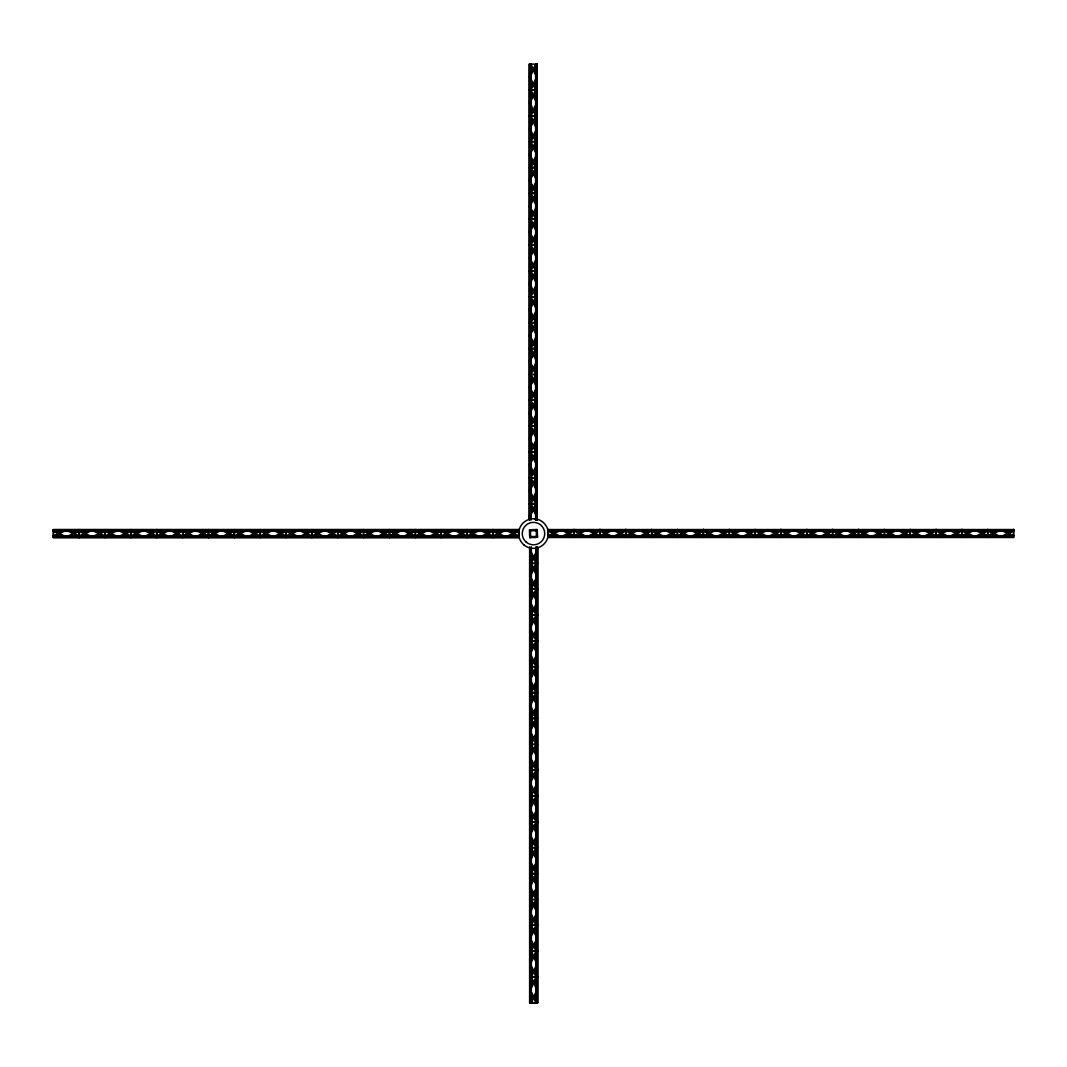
<?xml version="1.0" encoding="UTF-8"?>
<svg xmlns="http://www.w3.org/2000/svg" width="1067" height="1067" viewBox="0 0 1067 1067"><rect width="100%" height="100%" fill="white"/><g stroke="black" fill="none" stroke-linecap="round" stroke-linejoin="round"><path stroke-width="1.5" d="M530.712 74.277L535.634 64.3M530.712 75.637L535.634 65.647M531.033 88.468L536.648 77.064L531.033 65.647M536.648 78.411L531.033 89.815L537.208 89.815M530.712 100.138L535.634 90.148M530.712 101.485L535.634 91.495M531.033 114.329L536.648 102.912L531.033 91.495M531.033 115.676L536.648 104.259M530.712 125.999L535.634 116.01M530.712 127.346L535.634 117.357M531.033 140.177L536.648 128.774L531.033 117.357M536.648 130.121L531.033 141.538L537.208 141.538M530.712 151.847L535.634 141.858M530.712 153.195L535.634 143.218M531.033 166.039L536.648 154.622L531.033 143.218M536.648 155.982L531.033 167.386L537.208 167.386M530.712 177.709L535.634 167.719M530.712 179.056L535.634 169.066M531.033 191.9L536.648 180.483L531.033 169.066M536.648 181.83L531.033 193.247L537.208 193.247M530.712 203.557L535.634 193.58M530.712 204.917L535.634 194.928M531.033 217.748L536.648 206.344L531.033 194.928M536.648 207.692L531.033 219.108L537.208 219.108M530.712 229.418L535.634 219.429M530.712 230.765L535.634 220.776M531.033 243.609L536.648 232.193L531.033 220.776M536.648 233.54L531.033 244.957L537.208 244.957M530.712 255.28L535.634 245.29M530.712 256.627L535.634 246.637M531.033 269.458L536.648 258.054L531.033 246.637M536.648 259.401L531.033 270.818L537.208 270.818M530.712 281.128L535.634 271.138M530.712 282.475L535.634 272.498M531.033 295.319L536.648 283.902L531.033 272.498M531.033 296.666L536.648 285.262M530.712 306.989L535.634 296.999M530.712 308.336L535.634 298.347M531.033 321.18L536.648 309.763L531.033 298.347M536.648 311.111L531.033 322.527L537.208 322.527M530.712 332.837L535.634 322.861M530.712 334.198L535.634 324.208M531.033 347.028L536.648 335.625L531.033 324.208M536.648 336.972L531.033 348.389L537.208 348.389M530.712 358.699L535.634 348.709M530.712 360.046L535.634 350.069M531.033 372.89L536.648 361.473L531.033 350.069M531.033 374.237L536.648 362.82M530.712 384.56L535.634 374.57M530.712 385.907L535.634 375.917M531.033 398.751L536.648 387.334L531.033 375.917M536.648 388.681L531.033 400.098L537.208 400.098M530.712 410.408L535.634 400.418M530.712 411.755L535.634 401.779M531.033 424.599L536.648 413.182L531.033 401.779M536.648 414.543L531.033 425.946L537.208 425.946M530.712 436.27L535.634 426.28M530.712 437.617L535.634 427.627M531.033 450.461L536.648 439.044L531.033 427.627M531.033 451.808L536.648 440.391M530.712 462.118L535.634 452.141M530.712 463.478L535.634 453.488M531.033 476.309L536.648 464.905L531.033 453.488M536.648 466.252L531.033 477.669L537.208 477.669M530.712 487.979L535.634 477.989M530.712 489.326L535.634 479.35M531.033 502.17L536.648 490.753L531.033 479.35M536.648 492.114L531.033 503.517L537.208 503.517M530.712 513.841L535.634 503.851M530.712 515.188L535.634 505.198M535.247 519.469L536.648 516.615L531.033 505.198M531.353 561.802L536.981 550.385L535.567 547.531M531.353 563.149L536.981 551.732M531.046 573.472L535.954 563.483M531.046 574.82L535.954 564.83M531.353 587.65L536.981 576.247L531.353 564.83M531.353 589.011L536.981 577.594M531.046 599.321L535.954 589.331M531.046 600.668L535.954 590.691M531.353 613.512L536.981 602.095L531.353 590.691M531.353 614.859L536.981 603.455M531.046 625.182L535.954 615.192M531.046 626.529L535.954 616.539M531.353 639.373L536.981 627.956L531.353 616.539M531.353 640.72L536.981 629.303M531.046 651.03L535.954 641.054M531.046 652.39L535.954 642.401M531.353 665.221L536.981 653.818L531.353 642.401M531.353 666.582L536.981 655.165M531.046 676.891L535.954 666.902M531.046 678.239L535.954 668.249M531.353 691.083L536.981 679.666L531.353 668.249M531.353 692.43L536.981 681.013M531.046 702.753L535.954 692.763M531.046 704.1L535.954 694.11M531.353 716.931L536.981 705.527L531.353 694.11M531.353 718.291L536.981 706.874M531.046 728.601L535.954 718.611M531.046 729.948L535.954 719.972M531.353 742.792L536.981 731.375L531.353 719.972M531.353 744.139L536.981 732.736M531.046 754.462L535.954 744.473M531.046 755.809L535.954 745.82M531.353 768.653L536.981 757.237L531.353 745.82M531.353 770.001L536.981 758.584M531.046 780.31L535.954 770.334M531.046 781.671L535.954 771.681M531.353 794.502L536.981 783.098L531.353 771.681M531.353 795.862L536.981 784.445M531.046 806.172L535.954 796.182M531.046 807.519L535.954 797.542M531.353 820.363L536.981 808.946L531.353 797.542M531.353 821.71L536.981 810.293M531.046 832.033L535.954 822.043M531.046 833.38L535.954 823.391M531.353 846.224L536.981 834.807L531.353 823.391M531.353 847.571L536.981 836.155M531.046 857.881L535.954 847.892M531.046 859.228L535.954 849.252M531.353 872.072L536.981 860.656L531.353 849.252M531.353 873.42L536.981 862.016M531.046 883.743L535.954 873.753M531.046 885.09L535.954 875.1M531.353 897.934L536.981 886.517L531.353 875.1M531.353 899.281L536.981 887.864M531.046 909.591L535.954 899.614M531.046 910.951L535.954 900.961M531.353 923.782L536.981 912.378L531.353 900.961M531.353 925.142L536.981 913.725M531.046 935.452L535.954 925.462M531.046 936.799L535.954 926.823M531.353 949.643L536.981 938.226L531.353 926.823M531.353 950.99L536.981 939.587M531.046 961.314L535.954 951.324M531.046 962.661L535.954 952.671M531.353 975.505L536.981 964.088L531.353 952.671M531.353 976.852L536.981 965.435M531.046 987.162L535.954 977.185M531.046 988.522L535.954 978.532M531.353 1001.353L536.981 989.936L531.353 978.532M531.353 1002.7L536.981 991.296M53.51 535.887L64.927 529.912M54.87 535.887L66.274 530.259L77.691 535.887M67.701 536.194L77.691 531.286M69.062 536.194L79.038 531.286M80.719 535.887L92.135 530.259L103.552 535.887M93.563 536.194L103.552 531.286M94.91 536.194L104.899 531.286M106.58 535.887L117.997 530.259L129.4 535.887M119.411 536.194L129.4 531.286M120.771 536.194L130.761 531.286M132.428 535.887L143.845 530.259L155.262 535.887M145.272 536.194L155.262 531.286M146.619 536.194L156.609 531.286M158.289 535.887L169.706 530.259L181.11 535.887M171.133 536.194L181.11 531.286M172.481 536.194L182.47 531.286M184.151 535.887L195.554 530.259L206.971 535.887M196.982 536.194L206.971 531.286M198.342 536.194L208.318 531.286M209.999 535.887L221.416 530.259L232.833 535.887M222.843 536.194L232.833 531.286M224.19 536.194L234.18 531.286M245.917 530.259L234.513 535.887L234.513 529.699M235.86 535.887L247.277 530.259L258.681 535.887M248.704 536.194L258.681 531.286M250.051 536.194L260.041 531.286M261.708 535.887L273.125 530.259L284.542 535.887M274.552 536.194L284.542 531.286M275.9 536.194L285.889 531.286M286.223 535.887L297.64 529.912M287.57 535.887L298.987 530.259L310.404 535.887M300.414 536.194L310.404 531.286M301.761 536.194L311.751 531.286M313.431 535.887L324.835 530.259L336.252 535.887M326.262 536.194L336.252 531.286M327.622 536.194L337.599 531.286M349.349 530.259L337.932 535.887L337.932 529.699M339.279 535.887L350.696 530.259L362.113 535.887M352.123 536.194L362.113 531.286M353.47 536.194L363.46 531.286M363.794 535.887L375.197 529.912M365.141 535.887L376.558 530.259L387.961 535.887M377.985 536.194L387.961 531.286M379.332 536.194L389.322 531.286M391.002 535.887L402.406 530.259L413.823 535.887M403.833 536.194L413.823 531.286M405.18 536.194L415.17 531.286M416.85 535.887L428.267 530.259L439.684 535.887M429.694 536.194L439.684 531.286M431.041 536.194L441.031 531.286M441.351 535.887L452.768 530.259M442.712 535.887L454.115 530.259L465.532 535.887M455.542 536.194L465.532 531.286M456.903 536.194L466.879 531.286M468.56 535.887L479.977 530.259L491.394 535.887M481.404 536.194L491.394 531.286M482.751 536.194L492.741 531.286M494.421 535.887L505.838 530.259L517.242 535.887M507.265 536.194L517.242 531.286M508.612 536.194L518.602 531.286M548.398 535.714L559.815 529.752M549.758 535.714L561.162 530.099L572.579 535.714M562.589 536.034L572.579 531.113M563.95 536.034L573.926 531.113M574.259 535.714L585.676 529.752M575.606 535.714L587.023 530.099L598.44 535.714M588.451 536.034L598.44 531.113M589.798 536.034L599.787 531.113M600.121 535.714L611.524 529.752M601.468 535.714L612.885 530.099L624.288 535.714M614.312 536.034L624.288 531.113M615.659 536.034L625.649 531.113M625.969 535.714L637.386 529.752M627.316 535.714L638.733 530.099L650.15 535.714M640.16 536.034L650.15 531.113M641.507 536.034L651.497 531.113M651.83 535.714L663.247 529.752M653.177 535.714L664.594 530.099L675.998 535.714M666.021 536.034L675.998 531.113M667.368 536.034L677.358 531.113M677.678 535.714L689.095 529.752M679.039 535.714L690.442 530.099L701.859 535.714M691.869 536.034L701.859 531.113M693.23 536.034L703.206 531.113M703.54 535.714L714.957 529.752M704.887 535.714L716.304 530.099L727.721 535.714M717.731 536.034L727.721 531.113M719.078 536.034L729.068 531.113M729.401 535.714L740.805 529.752M730.748 535.714L742.165 530.099L753.569 535.714M743.592 536.034L753.569 531.113M744.939 536.034L754.929 531.113M755.249 535.714L766.666 529.752M756.596 535.714L768.013 530.099L779.43 535.714M769.44 536.034L779.43 531.113M770.787 536.034L780.777 531.113M781.111 535.714L792.528 529.752M782.458 535.714L793.875 530.099L805.292 535.714M795.302 536.034L805.292 531.113M796.649 536.034L806.639 531.113M806.959 535.714L818.376 529.752M808.319 535.714L819.723 530.099L831.14 535.714M821.15 536.034L831.14 531.113M822.51 536.034L832.487 531.113M832.82 535.714L844.237 529.752M834.167 535.714L845.584 530.099L857.001 535.714M847.011 536.034L857.001 531.113M848.358 536.034L858.348 531.113M858.682 535.714L870.085 529.752M860.029 535.714L871.446 530.099L882.849 535.714M872.873 536.034L882.849 531.113M874.22 536.034L884.21 531.113M884.53 535.714L895.947 529.752M885.89 535.714L897.294 530.099L908.711 535.714M898.721 536.034L908.711 531.113M900.068 536.034L910.058 531.113M910.391 535.714L921.808 529.752M911.738 535.714L923.155 530.099L934.572 535.714M924.582 536.034L934.572 531.113M925.929 536.034L935.919 531.113M936.239 535.714L947.656 529.752M937.6 535.714L949.003 530.099L960.42 535.714M950.43 536.034L960.42 531.113M951.791 536.034L961.767 531.113M962.101 535.714L973.517 529.752M963.448 535.714L974.865 530.099L986.281 535.714M976.292 536.034L986.281 531.113M977.639 536.034L987.629 531.113M987.962 535.714L999.366 529.752M989.309 535.714L1000.726 530.099L1012.13 535.714M1002.153 536.034L1012.13 531.113M1003.5 536.034L1013.49 531.113M537.368 64.127L529.285 64.127L529.285 519.842M529.659 75.704L529.659 78.411M529.445 89.815L530.379 89.815L529.445 90.148M529.285 89.988L537.368 89.988M537.208 90.148L531.033 90.148L536.648 101.565M529.659 101.565L529.659 104.259M529.285 115.836L537.368 115.836M529.445 116.01L530.379 115.676M537.208 116.01L531.033 116.01L536.648 127.413M529.659 127.413L529.659 130.121M529.445 141.538L530.379 141.858M529.285 141.698L537.368 141.698M529.659 153.275L529.659 155.982M529.445 167.386L530.379 167.386L529.445 167.719M529.285 167.559L537.368 167.559M537.208 167.719L531.033 167.719L536.648 179.136M529.659 179.136L529.659 181.83M529.445 193.247L530.379 193.247L529.445 193.58M529.285 193.407L537.368 193.407M537.208 193.58L531.033 193.58L536.648 204.984M529.659 204.984L529.659 207.692M529.445 219.108L530.379 219.429M529.285 219.269L537.368 219.269M529.659 230.845L529.659 233.54M529.445 244.957L530.379 245.29L529.445 245.29M529.285 245.117L537.368 245.117M537.208 245.29L531.033 245.29L536.648 256.707M529.659 256.707L529.659 259.401M529.445 270.818L530.379 271.138L529.445 271.138M529.285 270.978L537.368 270.978M537.208 271.138L531.033 271.138L536.648 282.555M529.659 282.555L529.659 285.262M529.285 296.839L537.368 296.839M529.445 296.999L530.379 296.666M537.208 296.999L531.033 296.999L536.648 308.416M529.659 308.416L529.659 311.111M529.445 322.527L530.379 322.527L529.445 322.861M529.285 322.687L537.368 322.687M537.208 322.861L531.033 322.861L536.648 334.264M529.659 334.264L529.659 336.972M529.445 348.389L530.379 348.389L529.445 348.709M529.285 348.549L537.368 348.549M537.208 348.709L531.033 348.709L536.648 360.126M529.659 360.126L529.659 362.82M529.285 374.41L537.368 374.41M529.445 374.57L530.379 374.237M537.208 374.57L531.033 374.57L536.648 385.987M529.659 385.987L529.659 388.681M529.445 400.098L530.379 400.418M529.285 400.258L537.368 400.258M529.659 411.835L529.659 414.543M529.445 425.946L530.379 425.946L529.445 426.28M529.285 426.12L537.368 426.12M537.208 426.28L531.033 426.28L536.648 437.697M529.659 437.697L529.659 440.391M529.285 451.968L537.368 451.968M529.445 452.141L530.379 451.808M537.208 452.141L531.033 452.141L536.648 463.545M529.659 463.545L529.659 466.252M529.445 477.669L530.379 477.989M529.285 477.829L537.368 477.829M529.659 489.406L529.659 492.114M529.445 503.517L530.379 503.517L529.445 503.851M529.285 503.691L537.368 503.691M537.208 503.851L531.033 503.851L536.648 515.268M529.659 515.268L529.659 517.962M548.238 529.539L1013.65 529.539M53.35 529.699L518.762 529.699M529.445 529.699L529.619 536.047L530.539 536.047L530.539 530.259M548.398 529.752L573.926 529.752M574.259 529.752L599.787 529.752M600.121 529.752L625.649 529.752M625.969 529.752L651.497 529.752M651.83 529.752L677.358 529.752M677.678 529.752L703.206 529.752M703.54 529.752L729.068 529.752M729.401 529.752L754.929 529.752M755.249 529.752L780.777 529.752M781.111 529.752L806.639 529.752M806.959 529.752L832.487 529.752M832.82 529.752L858.348 529.752M858.682 529.752L884.21 529.752M884.53 529.752L910.058 529.752M910.391 529.752L935.919 529.752M936.239 529.752L961.767 529.752M962.101 529.752L987.629 529.752M987.962 529.752L1013.49 529.752M53.51 529.912L79.038 529.912M79.371 529.912L104.899 529.912M105.233 529.912L130.761 529.912M131.081 529.912L156.609 529.912M156.942 529.912L182.47 529.912M182.79 529.912L208.318 529.912M208.652 529.912L234.18 529.912M234.513 529.912L260.041 529.912M260.361 529.912L285.889 529.912M286.223 529.912L311.751 529.912M312.071 529.912L337.599 529.912M337.932 529.912L363.46 529.912M363.794 529.912L389.322 529.912M389.642 529.912L415.17 529.912M415.503 529.912L441.031 529.912M441.351 529.912L466.879 529.912M467.213 529.912L492.741 529.912M493.074 529.912L518.602 529.912M531.193 529.912L536.808 529.912M548.238 529.899L1013.65 529.899M53.35 530.072L518.762 530.072M529.619 530.072L531.033 530.072M548.238 530.099L1013.65 530.099M53.35 530.259L518.762 530.259M529.619 530.259L536.808 530.392M548.238 530.459L1013.65 530.459M53.35 530.632L518.762 530.632M536.808 530.632L531.033 530.632L531.033 529.699L537.368 529.539L536.448 529.699M53.35 531.113L518.762 531.113M548.238 530.953L1013.65 531.113M53.35 531.286L518.762 531.286M536.448 531.286L537.368 531.286M548.238 535.714L1013.65 535.714M53.35 535.887L518.762 535.887M529.619 535.887L530.539 535.887M548.238 535.887L1013.65 535.887M53.35 536.047L518.762 536.047M104.899 536.541L105.233 537.461M182.47 536.541L182.79 537.461M260.041 536.541L260.361 537.461M286.223 536.541L285.889 537.461M337.599 536.541L337.932 537.461M363.794 536.541L363.46 537.461M415.17 536.541L415.503 537.461M441.351 536.541L441.031 537.461M492.741 536.541L493.074 537.461M530.179 536.541L535.954 536.541L535.954 537.461L529.619 537.621L530.539 537.461M537.368 536.541L537.528 537.461L537.368 531.113L536.448 531.113L536.448 536.901M530.179 536.768L537.368 536.901M535.954 537.101L537.368 537.101M53.51 537.248L79.038 537.248M79.371 537.248L104.899 537.248M105.233 537.248L130.761 537.248M131.081 537.248L156.609 537.248M156.942 537.248L182.47 537.248M182.79 537.248L208.318 537.248M208.652 537.248L234.18 537.248M234.513 537.248L260.041 537.248M260.361 537.248L285.889 537.248M286.223 537.248L311.751 537.248M312.071 537.248L337.599 537.248M337.932 537.248L363.46 537.248M363.794 537.248L389.322 537.248M389.642 537.248L415.17 537.248M415.503 537.248L441.031 537.248M441.351 537.248L466.879 537.248M467.213 537.248L492.741 537.248M493.074 537.248L518.602 537.248M530.179 537.248L535.794 537.248M548.238 537.301L1013.65 537.301M53.35 537.461L518.762 537.461M529.619 563.309L537.701 563.309M529.779 563.483L537.528 563.483M529.779 589.011L537.528 589.011M529.619 589.171L537.701 589.171M529.779 614.859L537.528 614.859M529.619 615.032L537.701 615.032M529.779 615.192L537.528 615.192M529.779 640.72L537.528 640.72M529.619 640.88L537.701 640.88M529.779 641.054L537.528 641.054M529.779 666.582L537.528 666.582M529.619 666.742L537.701 666.742M529.779 692.43L537.528 692.43M529.619 692.59L537.701 692.59M529.779 692.763L537.528 692.763M529.779 718.291L537.528 718.291M529.619 718.451L537.701 718.451M529.779 718.611L537.528 718.611M529.619 744.313L537.701 744.313M529.779 744.473L537.528 744.473M529.779 770.001L537.528 770.001M529.619 770.161L537.701 770.161M529.779 770.334L537.528 770.334M529.779 795.862L537.528 795.862M529.619 796.022L537.701 796.022M529.779 796.182L537.528 796.182M529.619 821.883L537.701 821.883M529.779 822.043L537.528 822.043M529.779 847.571L537.528 847.571M529.619 847.731L537.701 847.731M529.779 873.42L537.528 873.42M529.619 873.593L537.701 873.593M529.779 873.753L537.528 873.753M529.619 899.441L537.701 899.441M529.779 899.614L537.528 899.614M529.779 925.142L537.528 925.142M529.619 925.302L537.701 925.302M529.779 950.99L537.528 950.99M529.619 951.164L537.701 951.164M529.779 951.324L537.528 951.324M529.619 977.012L537.701 977.012M529.779 977.185L537.528 977.185M529.779 1002.7L537.528 1002.7M1013.49 535.714L1002.073 529.752M989.309 531.113L999.299 536.034M987.962 531.113L997.938 536.034M987.629 535.714L976.212 529.752M963.448 531.113L973.437 536.034M962.101 531.113L972.09 536.034M961.767 535.714L950.364 529.752M937.6 531.113L947.589 536.034M936.239 531.113L946.229 536.034M935.919 535.714L924.502 529.752M911.738 531.113L921.728 536.034M910.391 531.113L920.381 536.034M910.058 535.714L898.654 529.752M885.89 531.113L895.867 536.034M884.53 531.113L894.519 536.034M884.21 535.714L872.793 529.752M860.029 531.113L870.018 536.034M858.682 531.113L868.658 536.034M858.348 535.714L846.931 529.752M834.167 531.113L844.157 536.034M832.82 531.113L842.81 536.034M832.487 535.714L821.083 529.752M808.319 531.113L818.296 536.034M806.959 531.113L816.949 536.034M806.639 535.714L795.222 529.752M782.458 531.113L792.448 536.034M781.111 531.113L791.1 536.034M780.777 535.714L769.36 529.752M756.596 531.113L766.586 536.034M755.249 531.113L765.239 536.034M754.929 535.714L743.512 529.752M730.748 531.113L740.738 536.034M729.401 531.113L739.378 536.034M729.068 535.714L717.651 529.752M704.887 531.113L714.877 536.034M703.54 531.113L713.53 536.034M703.206 535.714L691.803 529.752M679.039 531.113L689.015 536.034M677.678 531.113L687.668 536.034M677.358 535.714L665.941 529.752M653.177 531.113L663.167 536.034M651.83 531.113L661.82 536.034M651.497 535.714L640.08 529.752M627.316 531.113L637.306 536.034M625.969 531.113L635.959 536.034M625.649 535.714L614.232 529.752M601.468 531.113L611.458 536.034M600.121 531.113L610.097 536.034M599.787 535.714L588.37 529.752M575.606 531.113L585.596 536.034M574.259 531.113L584.249 536.034M573.926 535.714L562.522 529.752M549.758 531.113L559.735 536.034M548.398 531.113L558.388 536.034M518.602 535.887L507.185 529.912M494.421 531.286L504.411 536.194M493.074 531.286L503.05 536.194M492.741 535.887L481.324 529.912M468.56 531.286L478.55 536.194M467.213 531.286L477.202 536.194M442.712 531.286L452.688 536.194M441.351 531.286L451.341 536.194M429.614 530.259L441.031 535.887L441.031 529.699M416.85 531.286L426.84 536.194M415.503 531.286L425.493 536.194M415.17 535.887L403.753 529.912M391.002 531.286L400.979 536.194M389.642 531.286L399.632 536.194M365.141 531.286L375.131 536.194M363.794 531.286L373.77 536.194M339.279 531.286L349.269 536.194M337.932 531.286L347.922 536.194M337.599 535.887L326.195 529.912M313.431 531.286L323.408 536.194M312.071 531.286L322.061 536.194M287.57 531.286L297.56 536.194M286.223 531.286L296.213 536.194M261.708 531.286L271.698 536.194M260.361 531.286L270.351 536.194M260.041 535.887L248.624 529.912M235.86 531.286L245.85 536.194M234.513 531.286L244.49 536.194M209.999 531.286L219.989 536.194M208.652 531.286L218.642 536.194M196.915 530.259L208.318 535.887L208.318 529.699M184.151 531.286L194.127 536.194M182.79 531.286L192.78 536.194M182.47 535.887L171.053 529.912M158.289 531.286L168.279 536.194M156.942 531.286L166.932 536.194M132.428 531.286L142.418 536.194M131.081 531.286L141.071 536.194M106.58 531.286L116.57 536.194M105.233 531.286L115.209 536.194M93.483 530.259L104.899 535.887M80.719 531.286L90.708 536.194M79.371 531.286L89.361 536.194M54.87 531.286L64.847 536.194M53.51 531.286L63.5 536.194M531.033 64.3L536.648 75.704M530.712 78.478L535.634 88.468M530.712 79.838L535.634 89.815M530.712 104.339L535.634 114.329M530.712 105.686L535.634 115.676M530.712 130.201L535.634 140.177M530.712 131.548L535.634 141.538M531.033 141.858L536.648 153.275M530.712 156.049L535.634 166.039M530.712 157.409L535.634 167.386M530.712 181.91L535.634 191.9M530.712 183.257L535.634 193.247M530.712 207.772L535.634 217.748M530.712 209.119L535.634 219.108M531.033 219.429L536.648 230.845M530.712 233.62L535.634 243.609M530.712 234.967L535.634 244.957M530.712 259.481L535.634 269.458M530.712 260.828L535.634 270.818M530.712 285.329L535.634 295.319M530.712 286.69L535.634 296.666M530.712 311.191L535.634 321.18M530.712 312.538L535.634 322.527M530.712 337.052L535.634 347.028M530.712 338.399L535.634 348.389M530.712 362.9L535.634 372.89M530.712 364.247L535.634 374.237M530.712 388.761L535.634 398.751M530.712 390.109L535.634 400.098M531.033 400.418L536.648 411.835M530.712 414.61L535.634 424.599M530.712 415.97L535.634 425.946M530.712 440.471L535.634 450.461M530.712 441.818L535.634 451.808M530.712 466.332L535.634 476.309M530.712 467.679L535.634 477.669M531.033 477.989L536.648 489.406M530.712 492.18L535.634 502.17M530.712 493.528L535.634 503.517M531.046 551.812L535.954 561.802M531.046 553.159L535.954 563.149M531.353 563.483L536.981 574.886M531.046 577.674L535.954 587.65M531.046 579.021L535.954 589.011M531.353 589.331L536.981 600.748M531.046 603.522L535.954 613.512M531.046 604.882L535.954 614.859M531.353 615.192L536.981 626.609M531.046 629.383L535.954 639.373M531.046 630.73L535.954 640.72M531.353 641.054L536.981 652.457M531.046 655.245L535.954 665.221M531.046 656.592L535.954 666.582M531.353 666.902L536.981 678.319M531.046 681.093L535.954 691.083M531.046 682.44L535.954 692.43M531.353 692.763L536.981 704.18M531.046 706.954L535.954 716.931M531.046 708.301L535.954 718.291M531.353 718.611L536.981 730.028M531.046 732.802L535.954 742.792M531.046 734.163L535.954 744.139M531.353 744.473L536.981 755.889M531.046 758.664L535.954 768.653M531.046 760.011L535.954 770.001M531.353 770.334L536.981 781.738M531.046 784.525L535.954 794.502M531.046 785.872L535.954 795.862M531.353 796.182L536.981 807.599M531.046 810.373L535.954 820.363M531.046 811.72L535.954 821.71M531.353 822.043L536.981 833.46M531.046 836.235L535.954 846.224M531.046 837.582L535.954 847.571M531.353 847.892L536.981 859.308M531.046 862.083L535.954 872.072M531.046 863.443L535.954 873.42M531.353 873.753L536.981 885.17M531.046 887.944L535.954 897.934M531.046 889.291L535.954 899.281M531.353 899.614L536.981 911.018M531.046 913.805L535.954 923.782M531.046 915.153L535.954 925.142M531.353 925.462L536.981 936.879M531.046 939.654L535.954 949.643M531.046 941.001L535.954 950.99M531.353 951.324L536.981 962.741M531.046 965.515L535.954 975.505M531.046 966.862L535.954 976.852M531.353 977.185L536.981 988.589M531.046 991.363L535.954 1001.353M531.046 992.723L535.954 1002.7M1013.65 529.379L1013.65 537.461L548.238 537.461L548.238 529.379M1013.49 529.539L1013.49 537.301M987.789 529.379L987.789 537.461M987.629 529.539L987.629 537.301M962.101 529.539L962.101 537.301M961.941 529.379L961.941 537.461M961.767 529.539L961.767 537.301M936.239 529.539L936.239 537.301M936.079 529.379L936.079 537.461M935.919 529.539L935.919 537.301M910.231 529.379L910.231 537.461M910.058 529.539L910.058 537.301M884.53 529.539L884.53 537.301M884.37 529.379L884.37 537.461M858.682 529.539L858.682 537.301M858.508 529.379L858.508 537.461M858.348 529.539L858.348 537.301M832.66 529.379L832.66 537.461M832.487 529.539L832.487 537.301M806.959 529.539L806.959 537.301M806.799 529.379L806.799 537.461M781.111 529.539L781.111 537.301M780.951 529.379L780.951 537.461M780.777 529.539L780.777 537.301M755.089 529.379L755.089 537.461M754.929 529.539L754.929 537.301M729.401 529.539L729.401 537.301M729.228 529.379L729.228 537.461M703.54 529.539L703.54 537.301M703.38 529.379L703.38 537.461M703.206 529.539L703.206 537.301M677.518 529.379L677.518 537.461M677.358 529.539L677.358 537.301M651.83 529.539L651.83 537.301M651.657 529.379L651.657 537.461M625.969 529.539L625.969 537.301M625.809 529.379L625.809 537.461M625.649 529.539L625.649 537.301M600.121 529.539L600.121 537.301M599.947 529.379L599.947 537.461M599.787 529.539L599.787 537.301M574.259 529.539L574.259 537.301M574.099 529.379L574.099 537.461M548.398 529.539L548.398 537.301M537.701 547.158L537.701 1002.873L529.619 1002.873L529.619 547.158M537.528 547.158L537.528 1002.873M537.208 64.127L537.208 519.842M537.328 547.131L537.328 563.149M537.328 563.483L537.328 589.011M537.328 589.331L537.328 614.859M537.328 615.192L537.328 640.72M537.328 641.054L537.328 666.582M537.328 666.902L537.328 692.43M537.328 692.763L537.328 718.291M537.328 718.611L537.328 744.139M537.328 744.473L537.328 770.001M537.328 770.334L537.328 795.862M537.328 796.182L537.328 821.71M537.328 822.043L537.328 847.571M537.328 847.892L537.328 873.42M537.328 873.753L537.328 899.281M537.328 899.614L537.328 925.142M537.328 925.462L537.328 950.99M537.328 951.324L537.328 976.852M537.328 977.185L537.328 1002.7M536.994 64.3L536.994 89.815M536.994 90.148L536.994 115.676M536.994 116.01L536.994 141.538M536.994 141.858L536.994 167.386M536.994 167.719L536.994 193.247M536.994 193.58L536.994 219.108M536.994 219.429L536.994 244.957M536.994 245.29L536.994 270.818M536.994 271.138L536.994 296.666M536.994 296.999L536.994 322.527M536.994 322.861L536.994 348.389M536.994 348.709L536.994 374.237M536.994 374.57L536.994 400.098M536.994 400.418L536.994 425.946M536.994 426.28L536.994 451.808M536.994 452.141L536.994 477.669M536.994 477.989L536.994 503.517M536.994 503.851L536.994 519.869M537.008 529.699L537.154 536.901M537.168 547.158L537.168 1002.873M536.848 64.127L536.848 519.842M536.808 529.699L536.808 531.113M536.848 547.131L536.981 1002.873M536.648 64.127L536.648 519.842M536.674 531.286L536.674 536.901M536.608 547.158L536.608 1002.873M536.514 64.3L536.514 89.815M536.514 90.148L536.514 115.676M536.514 116.01L536.514 141.538M536.514 141.858L536.514 167.386M536.514 167.719L536.514 193.247M536.514 193.58L536.514 219.108M536.514 219.429L536.514 244.957M536.514 245.29L536.514 270.818M536.514 271.138L536.514 296.666M536.514 296.999L536.514 322.527M536.514 322.861L536.514 348.389M536.514 348.709L536.514 374.237M536.514 374.57L536.514 400.098M536.514 400.418L536.514 425.946M536.514 426.28L536.514 451.808M536.514 452.141L536.514 477.669M536.514 477.989L536.514 503.517M536.514 503.851L536.514 519.869M536.288 64.127L536.288 519.842M536.127 547.158L536.127 1002.873M535.954 547.158L535.954 1002.873M535.794 64.127L535.794 519.842M535.794 536.541L535.794 537.461M535.634 64.127L535.634 519.842M531.353 547.158L531.353 1002.873M531.033 64.127L531.033 519.842M531.193 547.158L531.193 1002.873M530.859 64.127L530.859 519.842M530.299 530.259L530.179 537.461M529.979 536.047L529.979 537.461M529.659 64.3L529.659 89.815M529.659 90.148L529.659 115.676M529.659 116.01L529.659 141.538M529.659 141.858L529.659 167.386M529.659 167.719L529.659 193.247M529.659 193.58L529.659 219.108M529.659 219.429L529.659 244.957M529.659 245.29L529.659 270.818M529.659 271.138L529.659 296.666M529.659 296.999L529.659 322.527M529.659 322.861L529.659 348.389M529.659 348.709L529.659 374.237M529.659 374.57L529.659 400.098M529.659 400.418L529.659 425.946M529.659 426.28L529.659 451.808M529.659 452.141L529.659 477.669M529.659 477.989L529.659 503.517M529.659 503.851L529.659 519.869M529.819 530.259L529.819 535.887M529.779 547.158L529.779 1002.873M529.445 64.127L529.445 519.842M518.602 529.699L518.602 537.461M507.185 537.248L504.478 537.248M504.478 529.912L493.074 535.887L493.074 529.699M492.901 529.539L492.901 537.621M481.324 537.248L478.63 537.248M478.63 529.912L467.213 535.887L467.213 529.699M467.213 537.461L467.213 536.541L466.879 537.461M467.053 529.539L467.053 537.621M466.879 529.699L466.879 535.887L455.476 529.912M455.476 537.248L452.768 537.248M441.191 529.539L441.191 537.621M429.614 537.248L426.92 537.248M426.92 529.912L415.503 535.887L415.503 529.699M415.343 529.539L415.343 537.621M403.753 537.248L401.059 537.248M401.059 529.912L389.642 535.887L389.642 529.699M389.642 537.461L389.642 536.541L389.322 537.461M389.482 529.539L389.482 537.621M389.322 529.699L389.322 535.887L377.905 529.912M377.905 537.248L375.197 537.248M363.62 529.539L363.62 537.621M363.46 529.699L363.46 535.887L352.043 529.912M352.043 537.248L349.349 537.248M337.772 529.539L337.772 537.621M326.195 537.248L323.488 537.248M323.488 529.912L312.071 535.887L312.071 529.699M312.071 537.461L312.071 536.541L311.751 537.461M311.911 529.539L311.911 537.621M311.751 529.699L311.751 535.887L300.334 529.912M300.334 537.248L297.64 537.248M286.049 529.539L286.049 537.621M285.889 529.699L285.889 535.887L274.472 529.912M274.472 537.248L271.778 537.248M271.778 529.912L260.361 535.887L260.361 529.699M260.201 529.539L260.201 537.621M248.624 537.248L245.917 537.248M234.513 537.461L234.513 536.541L234.18 537.461M234.34 529.539L234.34 537.621M234.18 529.699L234.18 535.887L222.763 529.912M222.763 537.248L220.069 537.248M220.069 529.912L208.652 535.887L208.652 529.699M208.652 537.461L208.652 536.541L208.318 537.461M208.492 529.539L208.492 537.621M196.915 537.248L194.207 537.248M194.207 529.912L182.79 535.887L182.79 529.699M182.63 529.539L182.63 537.621M171.053 537.248L168.346 537.248M168.346 529.912L156.942 535.887L156.942 529.699M156.942 537.461L156.942 536.541L156.609 537.461M156.769 529.539L156.769 537.621M156.609 529.699L156.609 535.887L145.192 529.912M145.192 537.248L142.498 537.248M142.498 529.912L131.081 535.887L131.081 529.699M131.081 537.461L131.081 536.541L130.761 537.461M130.921 529.539L130.921 537.621M130.761 529.699L130.761 535.887L119.344 529.912M119.344 537.248L116.636 537.248M116.636 529.912L105.233 535.887L105.233 529.699M105.059 529.539L105.059 537.621M93.483 537.248L90.788 537.248M90.788 529.912L79.371 535.887L79.371 529.699M79.371 537.461L79.371 536.541L79.038 537.461M79.211 529.539L79.211 537.621M79.038 529.699L79.038 535.887L67.634 529.912M67.634 537.248L64.927 537.248M53.51 529.699L53.51 537.461M518.762 529.539L53.35 529.539L53.35 537.621L518.762 537.621L518.762 529.539M562.522 536.608L559.815 537.088L562.522 536.608M588.37 536.608L585.676 537.088L588.37 536.608M614.232 536.608L611.524 537.088L614.232 536.608M640.08 536.608L637.386 537.088L640.08 536.608M665.941 536.608L663.247 537.088L665.941 536.608M691.803 536.608L689.095 537.088L691.803 536.608M717.651 536.608L714.957 537.088L717.651 536.608M743.512 536.608L740.805 537.088L743.512 536.608M769.36 536.608L766.666 537.088L769.36 536.608M795.222 536.608L792.528 537.088L795.222 536.608M821.083 536.608L818.376 537.088L821.083 536.608M846.931 536.608L844.237 537.088L846.931 536.608M872.793 536.608L870.085 537.088L872.793 536.608M898.654 536.608L895.947 537.088L898.654 536.608M924.502 536.608L921.808 537.088L924.502 536.608M950.364 536.608L947.656 537.088L950.364 536.608M976.212 536.608L973.517 537.088L976.212 536.608M1002.073 536.608L999.366 537.088L1002.073 536.608M530.472 549.038L529.992 551.732L530.472 549.038M530.472 574.886L529.992 577.594L530.472 574.886M530.472 600.748L529.992 603.455L530.472 600.748M530.472 626.609L529.992 629.303L530.472 626.609M530.472 652.457L529.992 655.165L530.472 652.457M530.472 678.319L529.992 681.013L530.472 678.319M530.472 704.18L529.992 706.874L530.472 704.18M530.472 730.028L529.992 732.736L530.472 730.028M530.472 755.889L529.992 758.584L530.472 755.889M530.472 781.738L529.992 784.445L530.472 781.738M530.472 807.599L529.992 810.293L530.472 807.599M530.472 833.46L529.992 836.155L530.472 833.46M530.472 859.308L529.992 862.016L530.472 859.308M530.472 885.17L529.992 887.864L530.472 885.17M530.472 911.018L529.992 913.725L530.472 911.018M530.472 936.879L529.992 939.587L530.472 936.879M530.472 962.741L529.992 965.435L530.472 962.741M530.472 988.589L529.992 991.296L530.472 988.589M526.191 542.116A11.23 11.23 0 0 0 544.53 535.634A11.23 11.23 0 0 0 529.752 522.99A11.23 11.23 0 0 0 526.191 542.116M523.857 544.85A14.831 14.831 0 0 0 548.065 536.301A14.831 14.831 0 0 0 528.552 519.602A14.831 14.831 0 0 0 523.857 544.85"/></g></svg>
